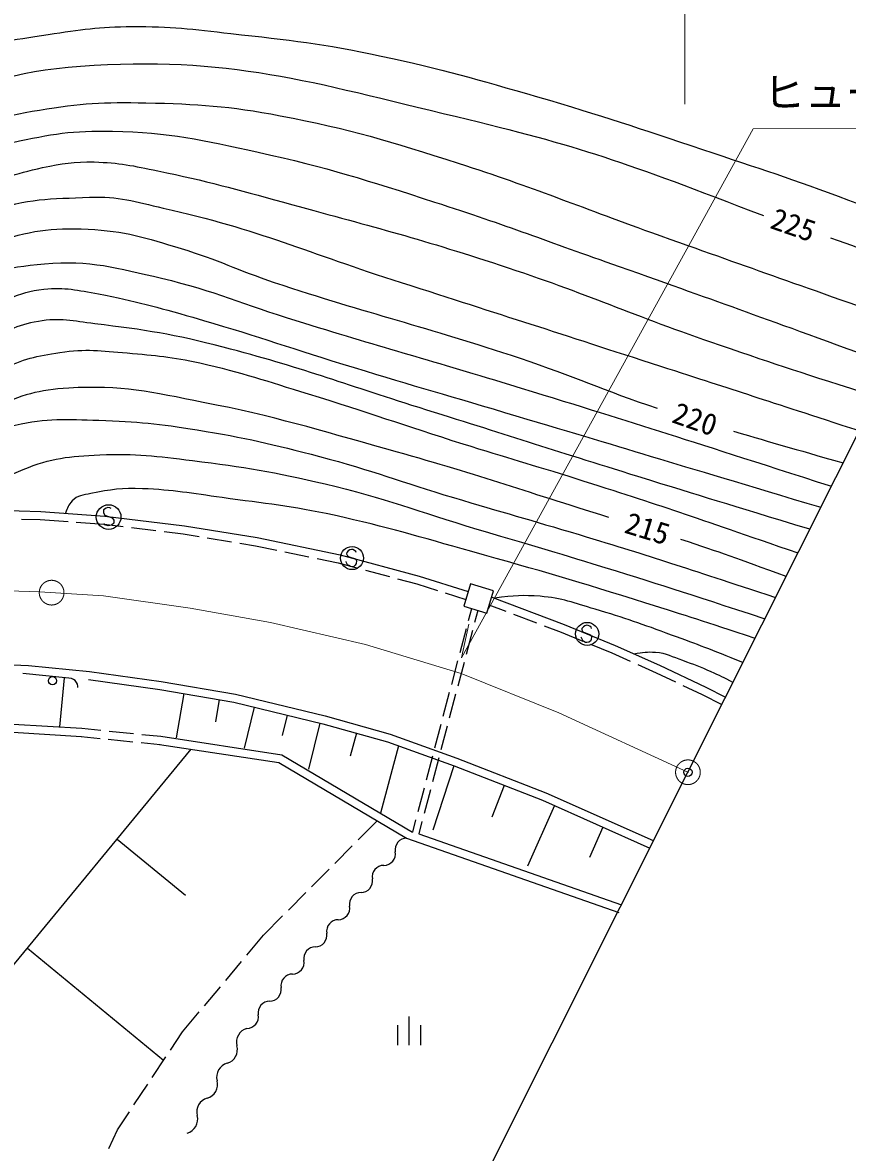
# Model space of a CAD drawing. Units: millimetres, scale not verified. Extents: x 40000 to 680000, y 20000 to 380000.
# Drawn here: x 488371 to 538481, y 267370 to 336000 of the extents above; entities that cross this region are included whole.
import ezdxf
from ezdxf.enums import TextEntityAlignment as Align

# ---------------------------------------------------------------- set-up
doc = ezdxf.new("R2010")
doc.units = ezdxf.units.MM
doc.header["$LTSCALE"] = 1000
doc.header["$PDMODE"] = 32
doc.header["$PDSIZE"] = 500
doc.linetypes.add('CHAIN', pattern=[18.5, 12, -1.5, 3.5, -1.5])
for name, color, linetype, lineweight in [('M-BGD', 7, 'Continuous', 25), ('M-BMK', 2, 'CHAIN', 13), ('M-BMK-OTRS', 5, 'Continuous', 25), ('M-STR-HTXT', 7, 'Continuous', 13), ('M-STR-STRC', 7, 'Continuous', 25)]:
    doc.layers.add(name, color=color, linetype=linetype, lineweight=lineweight)
doc.layers.add('M-OTRS', color=6, linetype='Continuous')
doc.styles.add('ＭＳ ゴシック', font='')
doc.styles.get('ＭＳ ゴシック').set_extended_font_data('MS Gothic')

msp = doc.modelspace()

# ---------------------------------------------------------------- linework, layer by layer
at = {"layer": 'M-BGD'}
for p, q in [((484677, 306439), (489470, 306312)), ((489470, 306312), (493373, 306021)), ((493440, 306514), (493278, 306395)), ((493278, 306395), (493279, 306212)), ((493279, 306212), (493365, 306075)), ((493558, 306535), (493440, 306514)), ((493681, 306526), (493558, 306535)), ((493751, 306478), (493681, 306526)), ((488307, 305843), (489445, 305812)), ((489445, 305812), (491135, 305687)), ((491634, 305650), (493324, 305524)), ((493375, 305498), (493300, 305576)), ((493324, 305524), (494489, 305381)), ((493365, 306075), (493820, 305911)), ((493373, 306021), (498206, 305432)), ((493568, 305440), (493375, 305498)), ((493774, 305477), (493568, 305440)), ((493906, 305591), (493774, 305477)), ((493820, 305911), (493905, 305774)), ((493905, 305774), (493906, 305591)), ((498206, 305432), (502612, 304718)), ((494985, 305321), (496474, 305139)), ((496971, 305079), (498136, 304936)), ((498136, 304936), (499094, 304781)), ((502612, 304718), (507667, 303666)), ((499588, 304701), (501069, 304461)), ((501562, 304382), (502521, 304226)), ((502521, 304226), (503812, 303958)), ((504302, 303856), (505770, 303550)), ((506260, 303448), (507551, 303179)), ((507667, 303666), (512461, 302379)), ((507551, 303179), (508729, 302863)), ((509212, 302734), (510660, 302345)), ((511143, 302215), (512321, 301899)), ((512461, 302379), (515445, 301438)), ((512321, 301899), (513569, 301505)), ((514046, 301355), (515295, 300961)), ((515592, 301903), (515176, 300545)), ((516989, 301475), (515592, 301903)), ((516573, 300118), (516989, 301475)), ((516698, 300638), (517723, 300248)), ((516875, 301105), (521269, 299436)), ((515176, 300545), (516573, 300118)), ((515635, 300388), (515441, 299653)), ((516022, 300286), (515828, 299550)), ((518191, 300070), (519593, 299538)), ((520060, 299360), (521086, 298971)), ((521269, 299436), (524374, 298167)), ((515313, 299169), (514930, 297719)), ((515700, 299067), (515317, 297617)), ((521086, 298971), (522400, 298434)), ((522863, 298244), (524177, 297707)), ((524374, 298167), (527068, 296959)), ((514803, 297235), (514420, 295785)), ((524177, 297707), (525290, 297208)), ((485659, 297080), (488722, 296940)), ((488722, 296940), (492442, 296587)), ((492442, 296587), (496780, 295981)), ((515189, 297133), (514806, 295683)), ((525746, 297004), (526859, 296505)), ((526859, 296505), (528032, 295949)), ((527068, 296959), (529877, 295629)), ((491177, 296171), (488376, 296462)), ((490903, 296199), (490620, 293220)), ((491337, 296154), (491177, 296171)), ((491472, 296100), (491337, 296154)), ((491565, 296030), (491472, 296100)), ((491654, 295920), (491565, 296030)), ((491703, 295814), (491654, 295920)), ((491731, 295691), (491703, 295814)), ((492384, 296090), (496704, 295486)), ((496780, 295981), (501312, 295211)), ((491723, 295611), (491731, 295691)), ((496704, 295486), (501211, 294721)), ((498160, 295239), (497703, 292549)), ((501312, 295211), (506745, 293889)), ((514292, 295302), (513909, 293851)), ((514679, 295200), (514296, 293749)), ((528484, 295735), (529658, 295180)), ((529658, 295180), (530854, 294576)), ((529877, 295629), (531080, 295022)), ((500312, 294874), (500084, 293529)), ((501211, 294721), (506618, 293406)), ((502446, 294420), (501841, 291932)), ((504437, 293936), (504134, 292692)), ((506745, 293889), (510694, 292780)), ((487792, 293393), (491974, 293137)), ((491974, 293137), (493129, 293019)), ((506427, 293452), (505744, 290642)), ((506618, 293406), (510541, 292303)), ((513781, 293368), (513398, 291918)), ((514168, 293266), (513785, 291816)), ((487775, 292893), (491944, 292638)), ((491923, 292640), (493078, 292522)), ((493575, 292471), (495068, 292319)), ((493626, 292968), (495118, 292816)), ((495616, 292765), (496770, 292648)), ((496770, 292648), (504112, 291527)), ((508656, 292833), (508265, 291441)), ((510694, 292780), (514757, 291317)), ((486194, 276790), (498615, 291860)), ((495565, 292268), (496720, 292150)), ((496695, 292153), (503941, 291048)), ((511209, 292063), (510110, 287981)), ((510541, 292303), (514582, 290849)), ((503941, 291048), (511704, 286458)), ((504112, 291527), (512055, 286831)), ((513271, 291434), (512888, 289984)), ((513657, 291332), (513274, 289882)), ((514757, 291317), (520150, 289219)), ((514564, 290855), (513296, 286940)), ((514582, 290849), (519958, 288757)), ((517633, 289662), (516886, 287744)), ((512760, 289501), (512377, 288050)), ((513147, 289398), (512764, 287948)), ((520150, 289219), (526685, 286316)), ((520687, 288433), (519053, 284755)), ((519958, 288757), (526482, 285859)), ((512249, 287567), (512055, 286831)), ((508749, 286348), (509910, 287518)), ((512636, 287465), (512442, 286729)), ((523629, 287126), (522812, 285287)), ((494121, 286408), (498260, 282997)), ((511704, 286458), (524588, 281942)), ((512442, 286729), (524753, 282414)), ((507340, 284928), (508396, 285993)), ((505932, 283508), (506988, 284573)), ((504523, 282088), (505579, 283153)), ((503010, 280562), (504171, 281733)), ((501995, 279351), (503010, 280562)), ((488664, 279786), (496941, 272964)), ((500711, 277817), (501674, 278967)), ((499427, 276284), (500390, 277434)), ((498091, 274689), (499106, 275901)), ((511863, 273881), (511863, 275631)), ((497357, 273588), (498091, 274689)), ((511163, 273881), (511163, 275106)), ((512563, 273881), (512563, 275106)), ((496247, 271924), (497079, 273172)), ((495138, 270260), (495970, 271508)), ((494127, 268743), (494861, 269844)), ((493607, 267598), (494127, 268743))]:
    msp.add_line(p, q, dxfattribs=at)
for centre, radius in [((493597, 305963), 750), ((490188, 296022), 250)]:
    msp.add_circle(centre, radius, dxfattribs=at)
for centre, radius, start, end in [((511706, 285752), 706, 90.18139, 189.74365), ((510316, 285513), 706, 270.18139, 9.74365), ((510320, 284102), 706, 90.18139, 189.74365), ((508929, 283863), 706, 270.18139, 9.74365), ((508934, 282452), 706, 90.18139, 189.74365), ((507543, 282213), 706, 270.18139, 9.74365), ((507547, 280802), 706, 90.18139, 189.74365), ((506156, 280563), 706, 270.18139, 9.74365), ((506161, 279151), 706, 90.18139, 189.74365), ((504770, 278913), 706, 270.18139, 9.74365), ((504774, 277501), 706, 90.18139, 189.74365), ((503383, 277263), 706, 270.18139, 9.74365), ((503388, 275851), 706, 90.18139, 189.74365), ((501997, 275612), 706, 270.18139, 9.74365), ((502236, 274070), 869, 105.78483, 194.91544), ((500555, 273623), 869, 285.78483, 14.91544), ((501028, 271949), 869, 105.78483, 194.91544), ((499348, 271502), 869, 285.78483, 14.91544), ((499821, 269829), 869, 105.78483, 194.91544), ((498141, 269381), 869, 285.78483, 14.91544)]:
    msp.add_arc(centre, radius, start, end, dxfattribs=at)
for points, knots in [([(378042, 288465), (378662, 289458), (378930, 289798), (379624, 290549), (380718, 291734), (381547, 292203), (382952, 292996), (384631, 293944), (385696, 294227), (387455, 295019), (389250, 295828), (390283, 296225), (392050, 297095), (394115, 298111), (395245, 298737), (397243, 299881), (399358, 301092), (400427, 301967), (402561, 303143), (404653, 304297), (405849, 304923), (408075, 305786), (411000, 306920), (412760, 307201), (415743, 308168), (419404, 309355), (421512, 309876), (425075, 311333), (428304, 312654), (430065, 313520), (433167, 315118), (436736, 316957), (438596, 318251), (442172, 320077), (444452, 321242), (445717, 321942), (448110, 322851), (450621, 323804), (452109, 324104), (454701, 324808), (458716, 325899), (461025, 326276), (465044, 327353), (468737, 328343), (470820, 328866), (474441, 330094), (476451, 330776), (477534, 331280), (479498, 332085), (481344, 332840), (482290, 333490), (484189, 334099), (486369, 334799), (487669, 334923), (489931, 335274), (491905, 335580), (493024, 335751), (495021, 335763), (497372, 335778), (498689, 335603), (501025, 335339), (504610, 334934), (506632, 334721), (510161, 333969), (513910, 333170), (515974, 332555), (519655, 331489), (523601, 330347), (525776, 329590), (529672, 328291), (533152, 327132), (535111, 326508), (538547, 325224), (541072, 324282), (541895, 323961), (544974, 322713)], [0, 0, 0, 0, 1, 1, 1, 2, 2, 2, 3, 3, 3, 4, 4, 4, 5, 5, 5, 6, 6, 6, 7, 7, 7, 8, 8, 8, 9, 9, 9, 10, 10, 10, 11, 11, 11, 12, 12, 12, 13, 13, 13, 14, 14, 14, 15, 15, 15, 16, 16, 16, 17, 17, 17, 18, 18, 18, 19, 19, 19, 20, 20, 20, 21, 21, 21, 22, 22, 22, 23, 23, 23, 24, 24, 24, 25, 25, 25, 25]), ([(399160, 298098), (401325, 299769), (402011, 300297), (403998, 301454), (406005, 302623), (407135, 303353), (409358, 304024), (411754, 304747), (413246, 304503), (415671, 305125), (419326, 306063), (421238, 307041), (424774, 308355), (428793, 309848), (431086, 310598), (434979, 312393), (439639, 314541), (441848, 316571), (446578, 318560), (450901, 320377), (453601, 320611), (458077, 322010), (462867, 323508), (465598, 324218), (470300, 325974), (474813, 327660), (477096, 329225), (481642, 330820), (485531, 332183), (487774, 333048), (491883, 333352), (500860, 334017), (505969, 332382), (514724, 330290), (522174, 328510), (524942, 327538), (533387, 324273)], [0, 0, 0, 0, 1, 1, 1, 2, 2, 2, 3, 3, 3, 4, 4, 4, 5, 5, 5, 6, 6, 6, 7, 7, 7, 8, 8, 8, 9, 9, 9, 10, 10, 10, 11, 11, 11, 12, 12, 12, 12]), ([(403785, 298751), (404942, 299563), (405354, 299814), (406440, 300349), (407904, 301070), (408810, 301317), (410404, 301670), (412983, 302241), (414572, 301817), (417109, 302551), (419619, 303278), (420933, 303967), (423374, 304901), (428699, 306937), (431703, 308027), (436980, 310186), (440872, 311779), (442977, 312855), (446903, 314365), (452184, 316396), (455332, 317013), (460606, 319063), (466103, 321199), (469073, 322665), (474463, 325059), (477942, 326604), (479722, 327883), (483322, 329121), (485637, 329917), (486976, 330285), (489391, 330687), (491885, 331102), (493322, 331184), (495851, 331127), (499057, 331056), (500873, 330942), (504024, 330344), (508321, 329530), (510676, 328791), (514840, 327457), (519482, 325969), (521997, 324886), (526587, 323248), (532768, 321041), (534707, 320358), (542423, 317630)], [0, 0, 0, 0, 1, 1, 1, 2, 2, 2, 3, 3, 3, 4, 4, 4, 5, 5, 5, 6, 6, 6, 7, 7, 7, 8, 8, 8, 9, 9, 9, 10, 10, 10, 11, 11, 11, 12, 12, 12, 13, 13, 13, 14, 14, 14, 15, 15, 15, 15]), ([(407980, 298243), (409951, 298994), (410574, 299209), (412290, 299648), (414354, 300176), (415610, 299997), (417673, 300529), (419312, 300952), (420192, 301326), (421784, 301899), (423772, 302614), (424857, 303091), (426825, 303857), (429618, 304944), (431164, 305600), (433971, 306647), (437280, 307880), (439134, 308572), (442487, 309681), (445088, 310542), (446568, 310950), (449192, 311737), (451290, 312366), (452521, 312546), (454576, 313303), (459664, 315177), (462473, 316366), (467350, 318736), (470804, 320414), (472642, 321543), (476012, 323385), (478416, 324698), (479619, 325718), (482130, 326811), (484259, 327737), (485490, 328228), (487758, 328720), (490090, 329225), (491442, 329465), (493827, 329405), (497322, 329317), (499273, 328889), (502686, 328132), (506934, 327191), (509262, 326432), (513404, 325098), (517818, 323677), (520239, 322727), (524612, 321183), (531109, 318889), (533150, 318137), (541209, 315209)], [0, 0, 0, 0, 1, 1, 1, 2, 2, 2, 3, 3, 3, 4, 4, 4, 5, 5, 5, 6, 6, 6, 7, 7, 7, 8, 8, 8, 9, 9, 9, 10, 10, 10, 11, 11, 11, 12, 12, 12, 13, 13, 13, 14, 14, 14, 15, 15, 15, 16, 16, 16, 17, 17, 17, 17]), ([(442525, 307302), (445384, 307916), (446104, 308071), (448400, 308554), (450646, 309027), (451957, 309083), (454154, 309751), (455678, 310214), (456499, 310577), (457971, 311186), (460844, 312375), (462463, 313032), (465247, 314416), (467881, 315726), (469349, 316480), (471903, 317940), (475402, 319941), (477260, 321234), (480745, 323259), (482519, 324289), (483427, 325053), (485330, 325820), (486950, 326473), (487879, 326823), (489588, 327190), (490791, 327449), (491490, 327562), (492720, 327533), (494244, 327497), (495093, 327302), (496586, 326995), (499597, 326374), (501256, 325897), (504221, 325086), (509386, 323673), (512300, 322938), (517387, 321268), (522644, 319542), (525462, 318211), (530699, 316423), (534413, 315155), (535623, 314755), (540245, 313290)], [0, 0, 0, 0, 1, 1, 1, 2, 2, 2, 3, 3, 3, 4, 4, 4, 5, 5, 5, 6, 6, 6, 7, 7, 7, 8, 8, 8, 9, 9, 9, 10, 10, 10, 11, 11, 11, 12, 12, 12, 13, 13, 13, 14, 14, 14, 14]), ([(448808, 306777), (451575, 307352), (452386, 307527), (454629, 308193), (457017, 308902), (458325, 309407), (460632, 310346), (463712, 311599), (465411, 312377), (468365, 313903), (471399, 315470), (473003, 316524), (475935, 318275), (478239, 319651), (479464, 320531), (481775, 321896), (483564, 322953), (484465, 323774), (486408, 324507), (488638, 325347), (490064, 325287), (492445, 325388), (494208, 325462), (495192, 325119), (496915, 324735), (502693, 323447), (505738, 322003), (511379, 320207), (517536, 318246), (520976, 317121), (527124, 315132), (531843, 313604), (533319, 313126), (539204, 311213)], [0, 0, 0, 0, 1, 1, 1, 2, 2, 2, 3, 3, 3, 4, 4, 4, 5, 5, 5, 6, 6, 6, 7, 7, 7, 8, 8, 8, 9, 9, 9, 10, 10, 10, 11, 11, 11, 11]), ([(450658, 306048), (452718, 306278), (453343, 306368), (455036, 306727), (457142, 307175), (458296, 307563), (460321, 308294), (463101, 309296), (464617, 309986), (467260, 311306), (469710, 312530), (471056, 313275), (473394, 314699), (475919, 316238), (477163, 317368), (479692, 318900), (482322, 320495), (483700, 321677), (486620, 322644), (488764, 323355), (490090, 323556), (492346, 323452), (494599, 323348), (495839, 322927), (497999, 322277), (500249, 321600), (501422, 320962), (503652, 320222), (509447, 318297), (512800, 317551), (518591, 315613), (521878, 314512), (523641, 313669), (526930, 312573)], [0, 0, 0, 0, 1, 1, 1, 2, 2, 2, 3, 3, 3, 4, 4, 4, 5, 5, 5, 6, 6, 6, 7, 7, 7, 8, 8, 8, 9, 9, 9, 10, 10, 10, 11, 11, 11, 11]), ([(463418, 307383), (466938, 308789), (468054, 309218), (470829, 310780), (473408, 312231), (474707, 313285), (477143, 314964), (479750, 316762), (480912, 318258), (483750, 319663), (485914, 320734), (487290, 321153), (489696, 321351), (492490, 321581), (494089, 321111), (496817, 320470), (500067, 319708), (501777, 318885), (504966, 317901), (510029, 316338), (512893, 315556), (517961, 314010), (525619, 311673), (528038, 310876), (537508, 307833)], [0, 0, 0, 0, 1, 1, 1, 2, 2, 2, 3, 3, 3, 4, 4, 4, 5, 5, 5, 6, 6, 6, 7, 7, 7, 8, 8, 8, 8]), ([(471443, 308966), (473428, 310316), (473925, 310653), (475515, 311734), (476529, 312422), (477111, 312786), (478109, 313496), (479870, 314748), (480713, 315660), (482563, 316775), (484409, 317887), (485501, 318435), (487506, 319222), (488318, 319541), (488792, 319723), (489660, 319810), (490958, 319939), (491705, 319756), (492988, 319516), (495253, 319092), (496498, 318729), (498714, 318097), (502296, 317075), (504257, 316352), (507817, 315258), (511650, 314080), (513813, 313470), (517655, 312321), (525161, 310077), (527506, 309370), (536867, 306557)], [0, 0, 0, 0, 1, 1, 1, 2, 2, 2, 3, 3, 3, 4, 4, 4, 5, 5, 5, 6, 6, 6, 7, 7, 7, 8, 8, 8, 9, 9, 9, 10, 10, 10, 10]), ([(536197, 305222), (531109, 306771), (529822, 307165), (525742, 308430), (520545, 310042), (517649, 310995), (512455, 312615), (507813, 314063), (505268, 315065), (500562, 316286), (497562, 317064), (495832, 317335), (492755, 317705), (491425, 317865), (490648, 318087), (489329, 317852), (487983, 317612), (487280, 317225), (486050, 316628), (484307, 315782), (483377, 315198), (481792, 314083), (480437, 313130), (479729, 312517), (478513, 311391), (477651, 310593), (477358, 310306), (476379, 309273)], [0, 0, 0, 0, 1, 1, 1, 2, 2, 2, 3, 3, 3, 4, 4, 4, 5, 5, 5, 6, 6, 6, 7, 7, 7, 8, 8, 8, 9, 9, 9, 9]), ([(479579, 309472), (480847, 310720), (481272, 311091), (482450, 312017), (484144, 313347), (485168, 314035), (487116, 314953), (488411, 315564), (489224, 315753), (490640, 315965), (492220, 316201), (493137, 316064), (494729, 315932), (496464, 315788), (497445, 315698), (499145, 315323), (501755, 314748), (503168, 314225), (505725, 313447), (509415, 312324), (511441, 311564), (515122, 310413), (517794, 309577), (519303, 309149), (521974, 308308), (527279, 306638), (528964, 306025), (535476, 303784)], [0, 0, 0, 0, 1, 1, 1, 2, 2, 2, 3, 3, 3, 4, 4, 4, 5, 5, 5, 6, 6, 6, 7, 7, 7, 8, 8, 8, 9, 9, 9, 9]), ([(523991, 305947), (518752, 307559), (515859, 308605), (510577, 310070), (506214, 311281), (503788, 312065), (499345, 312933), (496194, 313549), (494376, 313989), (491171, 313802), (489348, 313696), (488318, 313369), (486644, 312640), (484866, 311865), (483851, 311410), (482272, 310282), (481426, 309678), (481106, 309444), (480188, 308625)], [0, 0, 0, 0, 1, 1, 1, 2, 2, 2, 3, 3, 3, 4, 4, 4, 5, 5, 5, 6, 6, 6, 6]), ([(480757, 307832), (482384, 309014), (482913, 309424), (484444, 310181), (485752, 310827), (486494, 311238), (487919, 311551), (489864, 311979), (491018, 311911), (493009, 311845), (495351, 311767), (496666, 311633), (498980, 311258), (501915, 310781), (503544, 310401), (506419, 309642), (509629, 308795), (511363, 308100), (514543, 307146), (517521, 306253), (519203, 305797), (522178, 304895), (526864, 303475), (528352, 302968), (534118, 301078)], [0, 0, 0, 0, 1, 1, 1, 2, 2, 2, 3, 3, 3, 4, 4, 4, 5, 5, 5, 6, 6, 6, 7, 7, 7, 8, 8, 8, 8]), ([(484677, 306439), (486162, 307683), (486803, 308196), (488408, 308859), (490116, 309565), (491211, 309653), (493058, 309740), (495258, 309844), (496500, 309669), (498686, 309398), (501864, 309003), (503646, 308719), (506761, 307978), (510410, 307111), (512369, 306309), (515962, 305238), (518716, 304417), (520263, 303974), (523010, 303133), (527112, 301878), (528412, 301440), (533471, 299787)], [0, 0, 0, 0, 1, 1, 1, 2, 2, 2, 3, 3, 3, 4, 4, 4, 5, 5, 5, 6, 6, 6, 7, 7, 7, 7]), ([(532872, 298594), (529672, 299655), (528837, 299920), (526240, 300735), (522131, 302025), (519817, 302711), (515669, 303867), (512413, 304775), (510601, 305345), (507300, 306070), (504672, 306646), (503161, 306775), (500497, 307146), (498611, 307409), (497554, 307607), (495651, 307685), (494424, 307735), (493723, 307637), (492519, 307391), (492051, 307296), (491705, 307294), (491380, 306943), (491156, 306701), (491075, 306526), (490980, 306200)], [0, 0, 0, 0, 1, 1, 1, 2, 2, 2, 3, 3, 3, 4, 4, 4, 5, 5, 5, 6, 6, 6, 7, 7, 7, 8, 8, 8, 8]), ([(532134, 297122), (530061, 297958), (529506, 298181), (527799, 298800), (525998, 299454), (524991, 299836), (523150, 300366), (521866, 300735), (521153, 301051), (519822, 301149), (518738, 301229), (518284, 301197), (517042, 301042)], [0, 0, 0, 0, 1, 1, 1, 2, 2, 2, 3, 3, 3, 4, 4, 4, 4]), ([(525510, 297657), (526079, 297765), (526312, 297790), (526826, 297753), (527489, 297705), (527829, 297482), (528457, 297264), (529144, 297025), (529524, 296877), (530187, 296579), (530720, 296339), (530899, 296250), (531531, 295922)], [0, 0, 0, 0, 1, 1, 1, 2, 2, 2, 3, 3, 3, 4, 4, 4, 4])]:
    msp.add_open_spline(points, degree=3, knots=knots, dxfattribs=at)
for points in [[(537458, 322925), (539987, 322036), (540783, 321743), (543916, 320605)], [(531566, 311186), (534161, 310417), (534981, 310184), (538219, 309251)], [(534756, 302349), (531696, 303471), (530886, 303785), (528370, 304599)]]:
    msp.add_open_spline(points, degree=3, dxfattribs=at)
at = {"layer": 'M-BMK'}
for p, q in [((484250, 301578), (489406, 301415)), ((489406, 301415), (493288, 301186)), ((493288, 301186), (498542, 300436)), ((498542, 300436), (503436, 299555)), ((503436, 299555), (509211, 298217)), ((509211, 298217), (515013, 296465)), ((515013, 296465), (520957, 294073)), ((520957, 294073), (528792, 290463))]:
    msp.add_line(p, q, dxfattribs=at)
for centre in [(490135, 301372), (528792, 290463)]:
    msp.add_circle(centre, 750, dxfattribs=at)
at = {"layer": 'M-BMK-OTRS'}
for p, q in [((528792, 290463), (545950, 324660)), ((511633, 256266), (528792, 290463))]:
    msp.add_line(p, q, dxfattribs=at)
at = {"layer": 'M-OTRS'}
msp.add_point((528792, 290463), dxfattribs=at)
at = {"layer": 'M-STR-HTXT'}
for p, q in [((528595, 331046), (528595, 349877)), ((515039, 297411), (515480, 299452))]:
    msp.add_line(p, q, dxfattribs=at)
msp.add_lwpolyline([(515039, 297411), (532764, 329556), (563561, 329613)], dxfattribs=at)
at = {"layer": 'M-STR-STRC'}
for p, q in [((508064, 303811), (508053, 303731)), ((508053, 303731), (508113, 303604)), ((508154, 303908), (508064, 303811)), ((508113, 303604), (508219, 303552)), ((508246, 303973), (508154, 303908)), ((508219, 303552), (508591, 303421)), ((508362, 303996), (508246, 303973)), ((508443, 303985), (508362, 303996)), ((508544, 303935), (508443, 303985)), ((508621, 303882), (508544, 303935)), ((508591, 303421), (508648, 303300)), ((508645, 303804), (508621, 303882)), ((508055, 303189), (508028, 303266)), ((508114, 303064), (508055, 303189)), ((508187, 303013), (508114, 303064)), ((508289, 302961), (508187, 303013)), ((508373, 302949), (508289, 302961)), ((508490, 302969), (508373, 302949)), ((508578, 303036), (508490, 302969)), ((508627, 303141), (508578, 303036)), ((508648, 303300), (508627, 303141)), ((522440, 299301), (522350, 299204)), ((522532, 299366), (522440, 299301)), ((522648, 299389), (522532, 299366)), ((522729, 299378), (522648, 299389)), ((522830, 299328), (522729, 299378)), ((522907, 299275), (522830, 299328)), ((522931, 299197), (522907, 299275)), ((522342, 298582), (522314, 298659)), ((522350, 299204), (522339, 299124)), ((522339, 299124), (522400, 298997)), ((522401, 298458), (522342, 298582)), ((522400, 298997), (522505, 298945)), ((522505, 298945), (522878, 298814)), ((522878, 298814), (522934, 298693)), ((522934, 298693), (522914, 298534)), ((522473, 298406), (522401, 298458)), ((522575, 298354), (522473, 298406)), ((522660, 298342), (522575, 298354)), ((522777, 298362), (522660, 298342)), ((522864, 298429), (522777, 298362)), ((522914, 298534), (522864, 298429))]:
    msp.add_line(p, q, dxfattribs=at)
for centre in [(508385, 303471), (522671, 298864)]:
    msp.add_circle(centre, 700, dxfattribs=at)

# ---------------------------------------------------------------- texts
at = {"layer": 'M-BGD', "style": 'ＭＳ ゴシック'}
for s, rotation, p in [('225', 340.837, (533926, 324162)), ('220', 340.837, (527958, 312362)), ('215', 343.012, (525048, 305664))]:
    msp.add_text(s, height=1320, rotation=rotation, dxfattribs=at).set_placement(p, align=Align.MIDDLE_LEFT)
at = {"layer": 'M-STR-HTXT', "style": 'ＭＳ ゴシック'}
msp.add_text('ヒューム管 φ400 L=14.0', height=1833, rotation=0.107, dxfattribs=at).set_placement((533388, 331759), align=Align.MIDDLE_LEFT)

doc.saveas('drawing.dxf')
